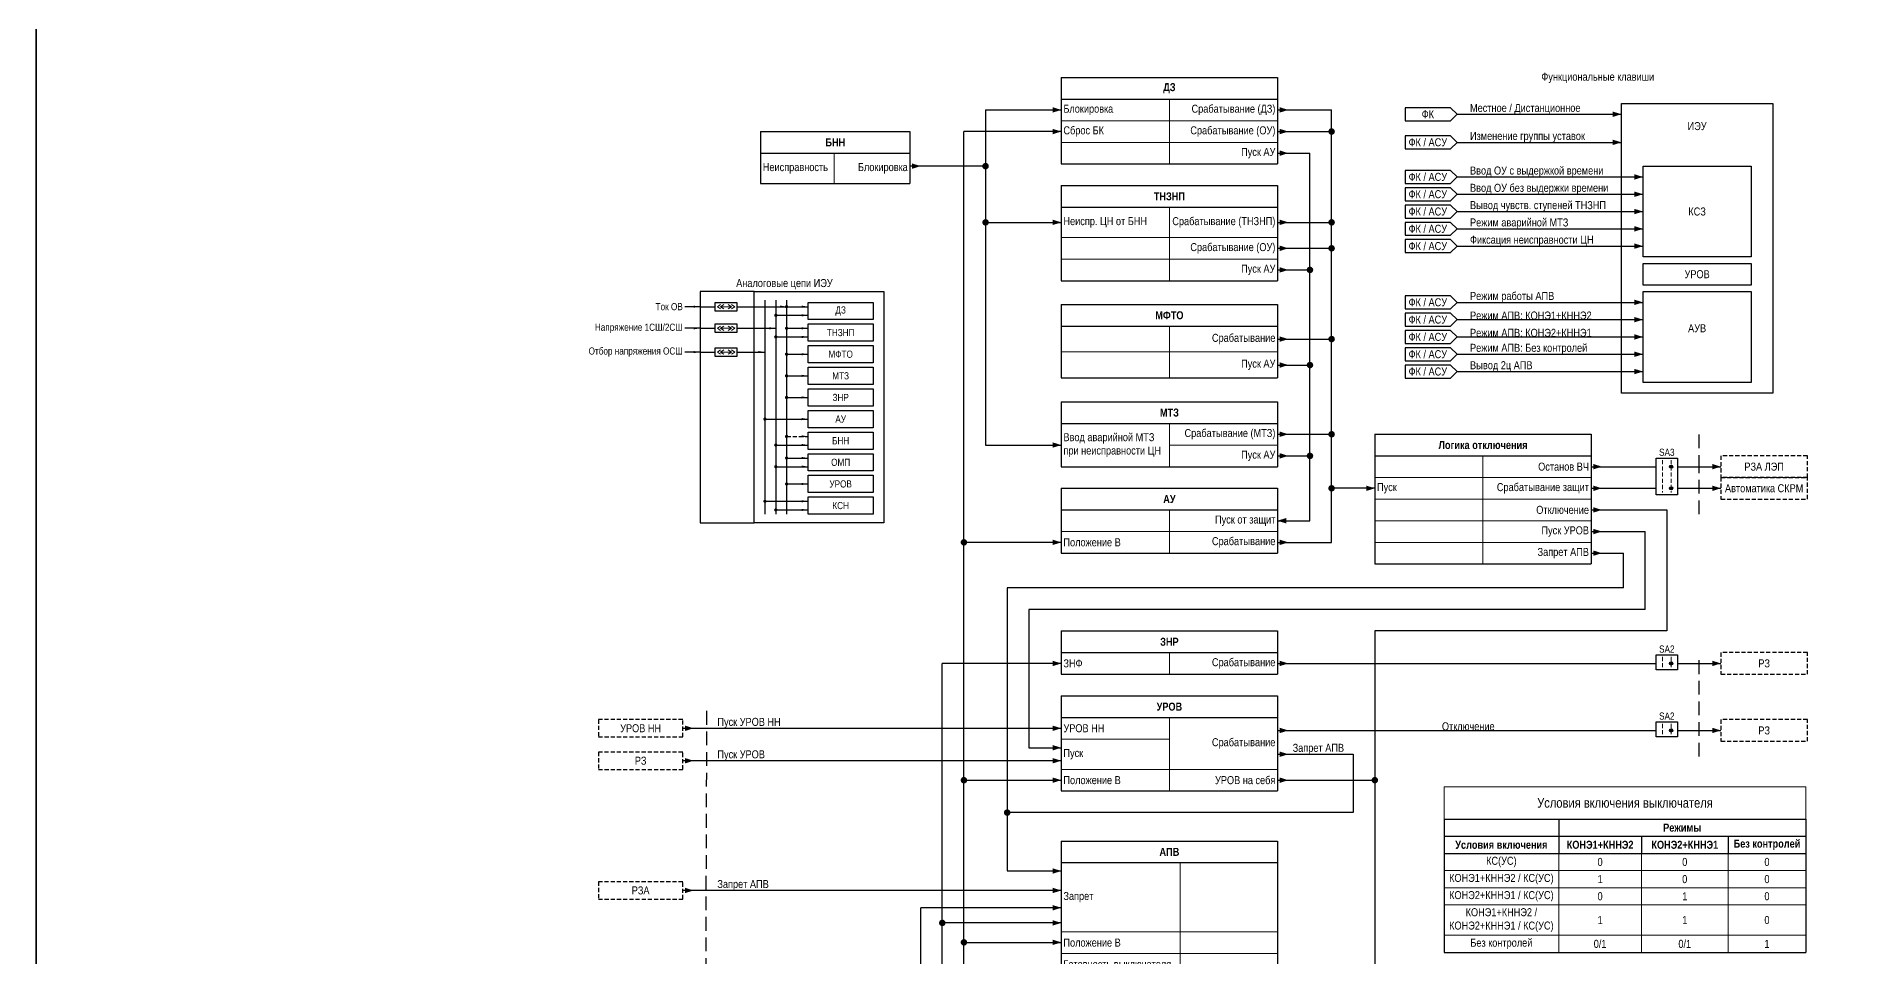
# Model space of a CAD drawing. Header units: millimetres. Extents: x 559 to 4268, y -3459 to 3336.
# Drawn here: x 616 to 1451, y 818 to 1244 of the extents above; entities that cross this region are included whole.
import ezdxf
from ezdxf.enums import TextEntityAlignment as Align

# ---------------------------------------------------------------- set-up
doc = ezdxf.new("R2010")
doc.units = ezdxf.units.MM
doc.linetypes.add('штриховая2', pattern=[9.525, 6.35, -3.175])
for name, color, linetype, lineweight in [('Основная', 7, 'Continuous', 30), ('Отключение_включение', 1, 'Continuous', 30), ('Тонкая', 7, 'Continuous', 18), ('Цепи внешние', 84, 'Continuous', 30), ('Цепи внутренние', 5, 'Continuous', 30), ('Цепи ТН', 200, 'Continuous', 30), ('Цепи ТТ', 23, 'Continuous', 30), ('Цепь - ФК и АСУ', 132, 'Continuous', 30), ('Штриховая', 7, 'штриховая2', 20)]:
    doc.layers.add(name, color=color, linetype=linetype, lineweight=lineweight)
doc.layers.add('Рамка', color=8, linetype='Continuous', lineweight=35, plot=False)
doc.styles.add('Narrow', font='ARIALN.TTF')
doc.styles.add('Табл дан', font='ARIALN.TTF')
doc.styles.add('Табл загол', font='ARIALNB.TTF')
doc.styles.add('Табл назв', font='ARIALN.TTF')

# ---------------------------------------------------------------- blocks, each defined once
blk = doc.blocks.new('*T56')
at = {"layer": 'Основная', "color": 0, "linetype": 'ByBlock', "lineweight": -2, "transparency": 16777216}
for p, q in [((0, 0), (100, 0)), ((0, 0), (0, -10)), ((100, 0), (100, -10))]:
    blk.add_line(p, q, dxfattribs=at)
at = {"layer": 'Основная', "color": 0, "linetype": 'ByBlock', "lineweight": 30, "transparency": 16777216}
for p, q in [((0, -10), (100, -10)), ((0, -10), (0, -40)), ((100, -10), (100, -40)), ((0, -40), (100, -40))]:
    blk.add_line(p, q, dxfattribs=at)
at = {"layer": 'Основная', "color": 0, "linetype": 'ByBlock', "lineweight": 18, "transparency": 16777216}
for p, q in [((50, -10), (50, -40)), ((0, -20), (100, -20)), ((0, -30), (100, -30))]:
    blk.add_line(p, q, dxfattribs=at)
at = {"layer": 'Основная', "color": 0, "transparency": 16777216, "char_height": 3.7}
for s, insert, width, attachment_point, style in [('{\\C256;ДЗ}', (50, -5), 97, 5, 'Табл загол'), ('{\\C256;Блокировка}', (1, -15), 48, 4, 'Табл дан'), ('Срабатывание (ДЗ)', (99, -15), 48, 6, 'Табл дан'), ('Сброс БК', (1, -25), 48, 4, 'Табл дан'), ('Срабатывание (ОУ)', (99, -25), 48, 6, 'Табл дан'), ('Пуск АУ', (99, -35), 48, 6, 'Табл дан')]:
    blk.add_mtext(s, dxfattribs=dict(at, insert=insert, width=width, attachment_point=attachment_point, style=style))
blk = doc.blocks.new('*T57')
at = {"layer": 'Основная', "color": 0, "linetype": 'ByBlock', "lineweight": -2, "transparency": 16777216}
for p, q in [((0, 0), (100, 0)), ((0, 0), (0, -10)), ((100, 0), (100, -10))]:
    blk.add_line(p, q, dxfattribs=at)
at = {"layer": 'Основная', "color": 0, "linetype": 'ByBlock', "lineweight": 30, "transparency": 16777216}
for p, q in [((0, -10), (100, -10)), ((0, -10), (0, -44)), ((100, -10), (100, -44)), ((0, -44), (100, -44))]:
    blk.add_line(p, q, dxfattribs=at)
at = {"layer": 'Основная', "color": 0, "linetype": 'ByBlock', "lineweight": 18, "transparency": 16777216}
for p, q in [((50, -10), (50, -44)), ((0, -24), (100, -24)), ((0, -34), (100, -34))]:
    blk.add_line(p, q, dxfattribs=at)
at = {"layer": 'Основная', "color": 0, "transparency": 16777216, "char_height": 3.7}
for s, insert, width, attachment_point, style in [('{\\C256;ТНЗНП}', (50, -5), 97, 5, 'Табл загол'), ('{\\C256;Неиспр. ЦН от БНН}', (1, -17), 48, 4, 'Табл дан'), ('Срабатывание ({\\C256;ТНЗНП)}', (99, -17), 48, 6, 'Табл дан'), ('Срабатывание (ОУ)', (99, -29), 48, 6, 'Табл дан'), ('Пуск АУ', (99, -39), 48, 6, 'Табл дан')]:
    blk.add_mtext(s, dxfattribs=dict(at, insert=insert, width=width, attachment_point=attachment_point, style=style))
blk = doc.blocks.new('*T54')
at = {"layer": 'Основная', "color": 0, "linetype": 'ByBlock', "lineweight": -2, "transparency": 16777216}
for p, q in [((0, 0), (100, 0)), ((0, 0), (0, -10)), ((100, 0), (100, -10))]:
    blk.add_line(p, q, dxfattribs=at)
at = {"layer": 'Основная', "color": 0, "linetype": 'ByBlock', "lineweight": 30, "transparency": 16777216}
for p, q in [((0, -10), (100, -10)), ((0, -10), (0, -33.86)), ((100, -10), (100, -33.86)), ((0, -33.86), (100, -33.86))]:
    blk.add_line(p, q, dxfattribs=at)
at = {"layer": 'Основная', "color": 0, "linetype": 'ByBlock', "lineweight": 18, "transparency": 16777216}
for p, q in [((50, -10), (50, -33.86)), ((0, -21.93), (100, -21.93))]:
    blk.add_line(p, q, dxfattribs=at)
at = {"layer": 'Основная', "color": 0, "transparency": 16777216, "char_height": 3.7}
for s, insert, width, attachment_point, style in [('{\\C256;МФТО}', (50, -5), 97, 5, 'Табл загол'), ('Срабатывание ', (99, -15.97), 48, 6, 'Табл дан'), ('Пуск АУ', (99, -27.9), 48, 6, 'Табл дан')]:
    blk.add_mtext(s, dxfattribs=dict(at, insert=insert, width=width, attachment_point=attachment_point, style=style))
blk = doc.blocks.new('*T55')
at = {"layer": 'Основная', "color": 0, "linetype": 'ByBlock', "lineweight": -2, "transparency": 16777216}
for p, q in [((0, 0), (100, 0)), ((0, 0), (0, -10)), ((100, 0), (100, -10))]:
    blk.add_line(p, q, dxfattribs=at)
at = {"layer": 'Основная', "color": 0, "linetype": 'ByBlock', "lineweight": 30, "transparency": 16777216}
for p, q in [((0, -10), (100, -10)), ((0, -10), (0, -30)), ((100, -10), (100, -30)), ((0, -30), (100, -30))]:
    blk.add_line(p, q, dxfattribs=at)
at = {"layer": 'Основная', "color": 0, "linetype": 'ByBlock', "lineweight": 18, "transparency": 16777216}
for p, q in [((50, -10), (50, -30)), ((50, -20), (100, -20))]:
    blk.add_line(p, q, dxfattribs=at)
at = {"layer": 'Основная', "color": 0, "transparency": 16777216, "char_height": 3.7}
for s, insert, width, attachment_point, style in [('{\\C256;МТЗ}', (50, -5), 97, 5, 'Табл загол'), ('Ввод аварийной МТЗ при неисправности ЦН', (1, -20), 48, 4, 'Табл дан'), ('Срабатывание (МТЗ)', (99, -15), 48, 6, 'Табл дан'), ('Пуск АУ', (99, -25), 48, 6, 'Табл дан')]:
    blk.add_mtext(s, dxfattribs=dict(at, insert=insert, width=width, attachment_point=attachment_point, style=style))
blk = doc.blocks.new('Point')
at = {"layer": 'Основная', "color": 0, "const_width": 1.5}
blk.add_lwpolyline([(-0.75, 0, 1), (0.75, 0, 1)], format="xyb", close=True, dxfattribs=at)
blk = doc.blocks.new('*T59')
at = {"layer": 'Основная', "color": 0, "linetype": 'ByBlock', "lineweight": -2, "transparency": 16777216}
for p, q in [((0, 0), (100, 0)), ((0, 0), (0, -10)), ((100, 0), (100, -10))]:
    blk.add_line(p, q, dxfattribs=at)
at = {"layer": 'Основная', "color": 0, "linetype": 'ByBlock', "lineweight": 30, "transparency": 16777216}
for p, q in [((0, -10), (100, -10)), ((0, -10), (0, -82)), ((100, -10), (100, -82)), ((0, -82), (100, -82))]:
    blk.add_line(p, q, dxfattribs=at)
at = {"layer": 'Основная', "color": 0, "linetype": 'ByBlock', "lineweight": 18, "transparency": 16777216}
for p, q in [((55, -10), (55, -82)), ((0, -42), (100, -42)), ((0, -52), (100, -52)), ((0, -62), (100, -62)), ((0, -72), (100, -72))]:
    blk.add_line(p, q, dxfattribs=at)
at = {"layer": 'Основная', "color": 0, "transparency": 16777216, "char_height": 3.7}
for s, insert, width, attachment_point, style in [('{\\C256;АПВ}', (50, -5), 97, 5, 'Табл загол'), ('Запрет', (1, -26), 53, 4, 'Табл дан'), ('Положение В', (1, -47), 53, 4, 'Табл дан'), ('Готовность выключателя', (1, -57), 53, 4, 'Табл дан'), ('Пуск АПВ', (1, -67), 53, 4, 'Табл дан'), ('Разрешение включения', (1, -77), 53, 4, 'Табл дан'), ('Включить', (99, -77), 43, 6, 'Табл дан')]:
    blk.add_mtext(s, dxfattribs=dict(at, insert=insert, width=width, attachment_point=attachment_point, style=style))
blk = doc.blocks.new('*T60')
at = {"layer": 'Основная', "color": 0, "linetype": 'ByBlock', "lineweight": -2, "transparency": 16777216}
for p, q in [((0, 0), (100, 0)), ((0, 0), (0, -10)), ((100, 0), (100, -10))]:
    blk.add_line(p, q, dxfattribs=at)
at = {"layer": 'Основная', "color": 0, "linetype": 'ByBlock', "lineweight": 30, "transparency": 16777216}
for p, q in [((0, -10), (100, -10)), ((0, -10), (0, -44)), ((100, -10), (100, -44)), ((0, -44), (100, -44))]:
    blk.add_line(p, q, dxfattribs=at)
at = {"layer": 'Основная', "color": 0, "linetype": 'ByBlock', "lineweight": 18, "transparency": 16777216}
for p, q in [((50, -10), (50, -44)), ((0, -20), (50, -20)), ((0, -34), (100, -34))]:
    blk.add_line(p, q, dxfattribs=at)
at = {"layer": 'Основная', "color": 0, "transparency": 16777216, "char_height": 3.7}
for s, insert, width, attachment_point, style in [('{\\C256;УРОВ}', (50, -5), 97, 5, 'Табл загол'), ('УРОВ НН', (1, -15), 48, 4, 'Табл дан'), ('{\\C256;Пуск}', (1, -27), 48, 4, 'Табл дан'), ('Срабатывание', (99, -22), 48, 6, 'Табл дан'), ('Положение В', (1, -39), 48, 4, 'Табл дан'), ('УРОВ на себя', (99, -39), 48, 6, 'Табл дан')]:
    blk.add_mtext(s, dxfattribs=dict(at, insert=insert, width=width, attachment_point=attachment_point, style=style))
blk = doc.blocks.new('*T58')
at = {"layer": 'Defpoints', "color": 8, "linetype": 'ByBlock', "lineweight": 0, "transparency": 16777216}
for p, q in [((0, 0), (167.3, 0)), ((0, 0), (0, -15)), ((167.3, 0), (167.3, -15))]:
    blk.add_line(p, q, dxfattribs=at)
at = {"layer": 'Основная', "color": 0, "linetype": 'ByBlock', "lineweight": -2, "transparency": 16777216}
for p, q in [((0, -15), (167.3, -15)), ((0, -15), (0, -30.87)), ((53, -15), (53, -30.87)), ((167.3, -15), (167.3, -30.87)), ((0, -22.93), (167.3, -22.93)), ((91.3, -22.93), (91.3, -30.87)), ((131.3, -22.93), (131.3, -30.87))]:
    blk.add_line(p, q, dxfattribs=at)
at = {"layer": 'Основная', "color": 0, "linetype": 'ByBlock', "lineweight": 30, "transparency": 16777216}
for p, q in [((0, -30.87), (167.3, -30.87)), ((0, -30.87), (0, -76.69)), ((167.3, -30.87), (167.3, -76.69)), ((0, -76.69), (167.3, -76.69))]:
    blk.add_line(p, q, dxfattribs=at)
at = {"layer": 'Основная', "color": 0, "linetype": 'ByBlock', "lineweight": 18, "transparency": 16777216}
for p, q in [((53, -30.87), (53, -76.69)), ((91.3, -30.87), (91.3, -76.69)), ((131.3, -30.87), (131.3, -76.69)), ((0, -38.8), (167.3, -38.8)), ((0, -46.73), (167.3, -46.73)), ((0, -54.67), (167.3, -54.67)), ((0, -68.75), (167.3, -68.75))]:
    blk.add_line(p, q, dxfattribs=at)
at = {"layer": 'Основная', "color": 0, "transparency": 16777216, "attachment_point": 5}
for s, insert, char_height, width, style in [('Условия включения выключателя', (83.65, -7.5), 4.5, 164.3, 'Табл назв'), ('Условия включения', (26.5, -26.9), 3.7, 50, 'Табл загол'), ('КОНЭ1+КННЭ2', (72.15, -26.9), 3.7, 35.3, 'Табл загол'), ('КОНЭ2+КННЭ1', (111.3, -26.9), 3.7, 37, 'Табл загол'), ('Режимы', (110.15, -18.97), 3.7, 111.3, 'Табл загол'), ('{\\C256;Без контролей}', (149.3, -26.9), 3.7, 33, 'Табл загол'), ('КС(УС)', (26.5, -34.83), 3.7, 51, 'Табл дан'), ('0', (72.15, -34.83), 3.7, 36.3, 'Табл дан'), ('0', (111.3, -34.83), 3.7, 38, 'Табл дан'), ('0', (149.3, -34.83), 3.7, 34, 'Табл дан'), ('КОНЭ1+КННЭ2 / КС(УС)', (26.5, -42.77), 3.7, 51, 'Табл дан'), ('1', (72.15, -42.77), 3.7, 36.3, 'Табл дан'), ('0', (111.3, -42.77), 3.7, 38, 'Табл дан'), ('0', (149.3, -42.77), 3.7, 34, 'Табл дан'), ('КОНЭ2+КННЭ1 / КС(УС)', (26.5, -50.7), 3.7, 51, 'Табл дан'), ('0', (72.15, -50.7), 3.7, 36.3, 'Табл дан'), ('1', (111.3, -50.7), 3.7, 38, 'Табл дан'), ('0', (149.3, -50.7), 3.7, 34, 'Табл дан'), ('КОНЭ1+КННЭ2 / КОНЭ2+КННЭ1 / КС(УС)', (26.5, -61.71), 3.7, 51, 'Табл дан'), ('1', (72.15, -61.71), 3.7, 36.3, 'Табл дан'), ('1', (111.3, -61.71), 3.7, 38, 'Табл дан'), ('0', (149.3, -61.71), 3.7, 34, 'Табл дан'), ('Без контролей', (26.5, -72.72), 3.7, 51, 'Табл дан'), ('\\A1;{\\H1x;0/1}', (72.15, -72.72), 3.7, 36.3, 'Табл дан'), ('\\A1;{\\H1x;0/1}', (111.3, -72.72), 3.7, 38, 'Табл дан'), ('1', (149.3, -72.72), 3.7, 34, 'Табл дан')]:
    blk.add_mtext(s, dxfattribs=dict(at, insert=insert, char_height=char_height, width=width, style=style))
blk = doc.blocks.new('*T61')
at = {"layer": 'Основная', "color": 0, "linetype": 'ByBlock', "lineweight": -2, "transparency": 16777216}
for p, q in [((0, 0), (100, 0)), ((0, 0), (0, -10)), ((100, 0), (100, -10))]:
    blk.add_line(p, q, dxfattribs=at)
at = {"layer": 'Основная', "color": 0, "linetype": 'ByBlock', "lineweight": 30, "transparency": 16777216}
for p, q in [((0, -10), (100, -10)), ((0, -10), (0, -60)), ((100, -10), (100, -60)), ((0, -60), (100, -60))]:
    blk.add_line(p, q, dxfattribs=at)
at = {"layer": 'Основная', "color": 0, "linetype": 'ByBlock', "lineweight": 18, "transparency": 16777216}
for p, q in [((50, -10), (50, -60)), ((0, -20), (100, -20)), ((0, -30), (100, -30)), ((0, -40), (100, -40)), ((0, -50), (100, -50))]:
    blk.add_line(p, q, dxfattribs=at)
at = {"layer": 'Основная', "color": 0, "transparency": 16777216, "char_height": 3.7}
for s, insert, width, attachment_point, style in [('{\\C256;Логика отключения}', (50, -5), 97, 5, 'Табл загол'), ('Останов ВЧ', (99, -15), 48, 6, 'Табл дан'), ('Пуск', (1, -25), 48, 4, 'Табл дан'), ('Срабатывание защит', (99, -25), 48, 6, 'Табл дан'), ('Отключение', (99, -35), 48, 6, 'Табл дан'), ('Пуск УРОВ', (99, -45), 48, 6, 'Табл дан'), ('Запрет АПВ', (99, -55), 48, 6, 'Табл дан')]:
    blk.add_mtext(s, dxfattribs=dict(at, insert=insert, width=width, attachment_point=attachment_point, style=style))
blk = doc.blocks.new('*T104')
at = {"layer": 'Основная', "color": 0, "linetype": 'ByBlock', "lineweight": -2, "transparency": 16777216}
for p, q in [((0, 0), (69, 0)), ((0, 0), (0, -10)), ((69, 0), (69, -10))]:
    blk.add_line(p, q, dxfattribs=at)
at = {"layer": 'Основная', "color": 0, "linetype": 'ByBlock', "lineweight": 30, "transparency": 16777216}
for p, q in [((0, -10), (69, -10)), ((0, -10), (0, -24)), ((69, -10), (69, -24)), ((0, -24), (69, -24))]:
    blk.add_line(p, q, dxfattribs=at)
at = {"layer": 'Основная', "color": 0, "linetype": 'ByBlock', "lineweight": 18, "transparency": 16777216}
blk.add_line((34, -10), (34, -24), dxfattribs=at)
at = {"layer": 'Основная', "color": 0, "transparency": 16777216, "char_height": 3.7}
for s, insert, width, attachment_point, style in [('{\\C256;БНН}', (34.5, -5), 66, 5, 'Табл загол'), ('Неисправность', (1, -17), 32, 4, 'Табл дан'), ('Блокировка', (68, -17), 33, 6, 'Табл дан')]:
    blk.add_mtext(s, dxfattribs=dict(at, insert=insert, width=width, attachment_point=attachment_point, style=style))
blk = doc.blocks.new('*T117')
at = {"layer": 'Основная', "color": 0, "linetype": 'ByBlock', "lineweight": -2, "transparency": 16777216}
for p, q in [((0, 0), (100, 0)), ((0, 0), (0, -10)), ((100, 0), (100, -10))]:
    blk.add_line(p, q, dxfattribs=at)
at = {"layer": 'Основная', "color": 0, "linetype": 'ByBlock', "lineweight": 30, "transparency": 16777216}
for p, q in [((0, -10), (100, -10)), ((0, -10), (0, -30)), ((100, -10), (100, -30)), ((0, -30), (100, -30))]:
    blk.add_line(p, q, dxfattribs=at)
at = {"layer": 'Основная', "color": 0, "linetype": 'ByBlock', "lineweight": 18, "transparency": 16777216}
for p, q in [((50, -10), (50, -30)), ((0, -20), (100, -20))]:
    blk.add_line(p, q, dxfattribs=at)
at = {"layer": 'Основная', "color": 0, "transparency": 16777216, "char_height": 3.7}
for s, insert, width, attachment_point, style in [('{\\C256;АУ}', (50, -5), 97, 5, 'Табл загол'), ('Пуск от защит', (99, -15), 48, 6, 'Табл дан'), ('Положение В', (1, -25), 48, 4, 'Табл дан'), ('Срабатывание', (99, -25), 48, 6, 'Табл дан')]:
    blk.add_mtext(s, dxfattribs=dict(at, insert=insert, width=width, attachment_point=attachment_point, style=style))
blk = doc.blocks.new('*T118')
at = {"layer": 'Основная', "color": 0, "linetype": 'ByBlock', "lineweight": -2, "transparency": 16777216}
for p, q in [((0, 0), (100, 0)), ((0, 0), (0, -10)), ((100, 0), (100, -10))]:
    blk.add_line(p, q, dxfattribs=at)
at = {"layer": 'Основная', "color": 0, "linetype": 'ByBlock', "lineweight": 30, "transparency": 16777216}
for p, q in [((0, -10), (100, -10)), ((0, -10), (0, -20)), ((100, -10), (100, -20)), ((0, -20), (100, -20))]:
    blk.add_line(p, q, dxfattribs=at)
at = {"layer": 'Основная', "color": 0, "linetype": 'ByBlock', "lineweight": 18, "transparency": 16777216}
blk.add_line((50, -10), (50, -20), dxfattribs=at)
at = {"layer": 'Основная', "color": 0, "transparency": 16777216, "char_height": 3.7}
for s, insert, width, attachment_point, style in [('{\\C256;ЗНР}', (50, -5), 97, 5, 'Табл загол'), ('ЗНФ', (1, -15), 48, 4, 'Табл дан'), ('Срабатывание', (99, -15), 48, 6, 'Табл дан')]:
    blk.add_mtext(s, dxfattribs=dict(at, insert=insert, width=width, attachment_point=attachment_point, style=style))

msp = doc.modelspace()

# ---------------------------------------------------------------- hatches: boundary and pattern name
at = {"layer": 'Тонкая', "lineweight": 25, "ltscale": 0.25}
h = msp.add_hatch(color=256, dxfattribs=at)
edge = h.paths.add_edge_path()
edge.add_arc((1372, 1045), 0.75, 0, 360)
h = msp.add_hatch(color=256, dxfattribs=at)
edge = h.paths.add_edge_path()
edge.add_arc((1372, 1035), 0.75, 0, 360)
h = msp.add_hatch(color=256, dxfattribs=at)
edge = h.paths.add_edge_path()
edge.add_arc((1372, 954), 0.75, 0, 360)
h = msp.add_hatch(color=256, dxfattribs=at)
edge = h.paths.add_edge_path()
edge.add_arc((1372, 923), 0.75, 0, 360)

# ---------------------------------------------------------------- linework, layer by layer
at = {"layer": 'Основная'}
for points in [[(1349, 1213), (1419, 1213), (1419, 1079), (1349, 1079)], [(930, 1121), (940, 1121), (940, 1117), (930, 1117)], [(973, 1121), (1003, 1121), (1003, 1113), (973, 1113)], [(930, 1111), (940, 1111), (940, 1107), (930, 1107)], [(973, 1111), (1003, 1111), (1003, 1103), (973, 1103)], [(930, 1100), (940, 1100), (940, 1096), (930, 1096)], [(973, 1101), (1003, 1101), (1003, 1093), (973, 1093)], [(973, 1091), (1003, 1091), (1003, 1083), (973, 1083)], [(973, 1081), (1003, 1081), (1003, 1073), (973, 1073)], [(973, 1071), (1003, 1071), (1003, 1063), (973, 1063)], [(973, 1061), (1003, 1061), (1003, 1053), (973, 1053)], [(973, 1051), (1003, 1051), (1003, 1043), (973, 1043)], [(1365, 1049), (1375, 1049), (1375, 1032), (1365, 1032)], [(973, 1041), (1003, 1041), (1003, 1033), (973, 1033)], [(973, 1031), (1003, 1031), (1003, 1023), (973, 1023)], [(1365, 958), (1375, 958), (1375, 951), (1365, 951)], [(1365, 927), (1375, 927), (1375, 920), (1365, 920)]]:
    msp.add_lwpolyline(points, close=True, dxfattribs=at)
at = {"layer": 'Основная', "ltscale": 0.3}
for points in [[(1359, 1184), (1409, 1184), (1409, 1142), (1359, 1142)], [(1359, 1139), (1409, 1139), (1409, 1129), (1359, 1129)], [(948, 1126), (1008, 1126), (1008, 1019), (948, 1019)], [(1359, 1126), (1409, 1126), (1409, 1084), (1359, 1084)]]:
    msp.add_lwpolyline(points, close=True, dxfattribs=at)
msp.add_lwpolyline([(948, 1126), (923, 1126), (923, 1019), (948, 1019)], dxfattribs=at)
at = {"layer": 'Отключение_включение', "ltscale": 0.3}
for points in [[(1195, 1210, 0, 2.5, 0), (1191, 1210, 0, 0, 0)], [(1195, 1200, 0, 2.5, 0), (1191, 1200, 0, 0, 0)], [(1195, 1158, 0, 2.5, 0), (1191, 1158, 0, 0, 0)], [(1195, 1146, 0, 2.5, 0), (1191, 1146, 0, 0, 0)], [(1195, 1104, 0, 2.5, 0), (1191, 1104, 0, 0, 0)], [(1195, 1060, 0, 2.5, 0), (1191, 1060, 0, 0, 0)], [(1235, 1035, 0, 2.5, 0), (1231, 1035, 0, 0, 0)], [(1340, 1025, 0, 2.5, 0), (1336, 1025, 0, 0, 0)], [(1195, 1010, 0, 2.5, 0), (1191, 1010, 0, 0, 0)], [(1195, 954, 0, 2.5, 0), (1191, 954, 0, 0, 0)], [(1395, 954, 0, 2.5, 0), (1391, 954, 0, 0, 0)], [(1195, 923, 0, 2.5, 0), (1191, 923, 0, 0, 0)], [(1395, 923, 0, 2.5, 0), (1391, 923, 0, 0, 0)], [(1195, 900, 0, 2.5, 0), (1191, 900, 0, 0, 0)], [(1090, 841, 0, 2.5, 0), (1086, 841, 0, 0, 0)]]:
    msp.add_lwpolyline(points, format="xyseb", dxfattribs=at)
at = {"layer": 'Отключение_включение'}
for points in [[(1190, 1210), (1215, 1210)], [(1190, 1200), (1215, 1200)], [(1370, 1025), (1370, 969)], [(1370, 969), (1235, 969)], [(1235, 969), (1235, 900)], [(1190, 900), (1235, 900)], [(1235, 900), (1235, 640)]]:
    msp.add_lwpolyline(points, dxfattribs=at)
at = {"layer": 'Отключение_включение', "ltscale": 0.3}
for points in [[(1215, 1010), (1215, 1210)], [(1190, 1158), (1215, 1158)], [(1190, 1146), (1215, 1146), (1215, 1146)], [(1190, 1104), (1215, 1104)], [(1190, 1060), (1215, 1060)], [(1235, 1035), (1215, 1035)], [(1335, 1025), (1370, 1025)], [(1190, 1010), (1215, 1010)], [(1190, 954), (1365, 954)], [(1375, 954), (1395, 954)], [(1190, 923), (1365, 923)], [(1375, 923), (1395, 923)], [(1025, 610), (1025, 841)], [(1090, 841), (1025, 841)]]:
    msp.add_lwpolyline(points, dxfattribs=at)
at = {"layer": 'Рамка', "color": 1}
msp.add_lwpolyline([(616, 1843), (1926, 1843), (1926, 244), (616, 244)], close=True, dxfattribs=at)
at = {"layer": 'Тонкая', "ltscale": 0.25}
for p, q in [((931, 1119), (932.5, 1120)), ((932.5, 1119), (934, 1120)), ((937.5, 1119), (936, 1120)), ((939, 1119), (937.5, 1120)), ((932.5, 1118), (931, 1119)), ((934, 1118), (932.5, 1119)), ((936, 1118), (937.5, 1119)), ((937.5, 1118), (939, 1119)), ((931, 1109), (932.5, 1110)), ((932.5, 1108), (931, 1109)), ((932.5, 1109), (934, 1110)), ((934, 1108), (932.5, 1109)), ((937.5, 1109), (936, 1110)), ((936, 1108), (937.5, 1109)), ((939, 1109), (937.5, 1110)), ((937.5, 1108), (939, 1109)), ((931, 1098), (932.5, 1099)), ((932.5, 1097), (931, 1098)), ((932.5, 1098), (934, 1099)), ((934, 1097), (932.5, 1098)), ((937.5, 1098), (936, 1099)), ((936, 1097), (937.5, 1098)), ((939, 1098), (937.5, 1099)), ((937.5, 1097), (939, 1098))]:
    msp.add_line(p, q, dxfattribs=at)
at = {"layer": 'Тонкая'}
for p, q in [((937.5, 1119), (932.5, 1119)), ((937.5, 1109), (932.5, 1109)), ((937.5, 1098), (932.5, 1098))]:
    msp.add_line(p, q, dxfattribs=at)
at = {"layer": 'Тонкая', "lineweight": 25, "ltscale": 0.25}
for centre in [(1372, 1045), (1372, 1035), (1372, 954), (1372, 923)]:
    msp.add_circle(centre, 0.75, dxfattribs=at)
at = {"layer": 'Цепи внешние', "ltscale": 0.3}
for points in [[(1340, 1045, 0, 2.5, 0), (1336, 1045, 0, 0, 0)], [(1395, 1045, 0, 2.5, 0), (1391, 1045, 0, 0, 0)], [(1340, 1035, 0, 2.5, 0), (1336, 1035, 0, 0, 0)], [(1395, 1035, 0, 2.5, 0), (1391, 1035, 0, 0, 0)], [(1090, 954, 0, 2.5, 0), (1086, 954, 0, 0, 0)], [(920, 924, 0, 2.5, 0), (916, 924, 0, 0, 0)], [(1090, 924, 0, 2.5, 0), (1086, 924, 0, 0, 0)], [(920, 909, 0, 2.5, 0), (916, 909, 0, 0, 0)], [(1090, 909, 0, 2.5, 0), (1086, 909, 0, 0, 0)], [(920, 849, 0, 2.5, 0), (916, 849, 0, 0, 0)], [(1090, 849, 0, 2.5, 0), (1086, 849, 0, 0, 0)], [(1090, 834, 0, 2.5, 0), (1086, 834, 0, 0, 0)]]:
    msp.add_lwpolyline(points, format="xyseb", dxfattribs=at)
for points in [[(1335, 1045), (1365, 1045)], [(1375, 1045), (1395, 1045)], [(1335, 1035), (1365, 1035)], [(1375, 1035), (1395, 1035)], [(1090, 954), (1035, 954)], [(1090, 909), (915, 909)], [(1090, 849), (915, 849)], [(1090, 834), (1035, 834)]]:
    msp.add_lwpolyline(points, dxfattribs=at)
at = {"layer": 'Цепи внешние', "linetype": 'штриховая2', "ltscale": 0.3}
for points in [[(1435, 1050), (1395, 1050), (1395, 1040), (1435, 1040)], [(1435, 1040), (1395, 1040), (1395, 1030), (1435, 1030)], [(1435, 959), (1395, 959), (1395, 949), (1435, 949)], [(915, 928), (876, 928), (876, 920), (915, 920)], [(1435, 928), (1395, 928), (1395, 918), (1435, 918)], [(915, 913), (876, 913), (876, 905), (915, 905)], [(915, 853), (876, 853), (876, 845), (915, 845)]]:
    msp.add_lwpolyline(points, close=True, dxfattribs=at)
at = {"layer": 'Цепи внешние'}
for points in [[(1035, 567), (1035, 954)], [(915, 924), (1090, 924)]]:
    msp.add_lwpolyline(points, dxfattribs=at)
at = {"layer": 'Цепи внутренние'}
for points in [[(1055, 1210), (1055, 1055)], [(1055, 1210), (1090, 1210)], [(1190, 1190), (1205, 1190)], [(1055, 1158), (1090, 1158)], [(1190, 1136), (1205, 1136)], [(1055, 1055), (1090, 1055)], [(1360, 979), (1360, 1015)], [(1350, 989), (1350, 1005)], [(1350, 989), (1065, 989)], [(1065, 989), (1065, 885)], [(1360, 979), (1075, 979)], [(1075, 979), (1075, 915)], [(1075, 915), (1090, 915)], [(1225, 912), (1225, 885)], [(1045, 900), (1090, 900)], [(1065, 885), (1065, 858)], [(1225, 885), (1065, 885)], [(1065, 858), (1090, 858)], [(1045, 825), (1090, 825)]]:
    msp.add_lwpolyline(points, dxfattribs=at)
at = {"layer": 'Цепи внутренние', "ltscale": 0.3}
for points in [[(1090, 1210, 0, 2.5, 0), (1086, 1210, 0, 0, 0)], [(1090, 1200, 0, 2.5, 0), (1086, 1200, 0, 0, 0)], [(1195, 1190, 0, 2.5, 0), (1191, 1190, 0, 0, 0)], [(1025, 1184, 0, 2.5, 0), (1021, 1184, 0, 0, 0)], [(1090, 1158, 0, 2.5, 0), (1086, 1158, 0, 0, 0)], [(1195, 1136, 0, 2.5, 0), (1191, 1136, 0, 0, 0)], [(1195, 1092, 0, 2.5, 0), (1191, 1092, 0, 0, 0)], [(1090, 1055, 0, 2.5, 0), (1086, 1055, 0, 0, 0)], [(1195, 1050, 0, 2.5, 0), (1191, 1050, 0, 0, 0)], [(1190, 1020, 0, 2.5, 0), (1194, 1020, 0, 0, 0)], [(1090, 1010, 0, 2.5, 0), (1086, 1010, 0, 0, 0)], [(1340, 1015, 0, 2.5, 0), (1336, 1015, 0, 0, 0)], [(1340, 1005, 0, 2.5, 0), (1336, 1005, 0, 0, 0)], [(1090, 915, 0, 2.5, 0), (1086, 915, 0, 0, 0)], [(1195, 912, 0, 2.5, 0), (1191, 912, 0, 0, 0)], [(1090, 900, 0, 2.5, 0), (1086, 900, 0, 0, 0)], [(1090, 858, 0, 2.5, 0), (1086, 858, 0, 0, 0)], [(1090, 825, 0, 2.5, 0), (1086, 825, 0, 0, 0)]]:
    msp.add_lwpolyline(points, format="xyseb", dxfattribs=at)
for points in [[(1090, 1200), (1045, 1200)], [(1045, 541), (1045, 1200)], [(1205, 1020), (1205, 1020), (1205, 1190)], [(1055, 1184), (1020, 1184)], [(1190, 1092), (1205, 1092)], [(1190, 1050), (1205, 1050)], [(1190, 1020), (1205, 1020)], [(1335, 1015), (1360, 1015)], [(1090, 1010), (1045, 1010)], [(1335, 1005), (1350, 1005)], [(1190, 912), (1225, 912)]]:
    msp.add_lwpolyline(points, dxfattribs=at)
at = {"layer": 'Цепи внутренние', "linetype": 'штриховая2'}
for points in [[(1385, 1044), (1385, 1061)], [(1385, 1023), (1385, 1048)], [(1385, 911), (1385, 958)], [(926, 932), (925, 646)]]:
    msp.add_lwpolyline(points, dxfattribs=at)
at = {"layer": 'Цепи ТН', "ltscale": 0.3}
for points in [[(953, 1122), (953, 1023)], [(958, 1122), (958, 1023)], [(958, 1115), (973, 1115)], [(923, 1109), (916, 1109)], [(923, 1109), (930, 1109)], [(940, 1109), (958, 1109)], [(958, 1105), (973, 1105)], [(923, 1098), (916, 1098)], [(923, 1098), (930, 1098)], [(940, 1098), (953, 1098)], [(953, 1067), (973, 1067)], [(958, 1055), (973, 1055)], [(958, 1045), (973, 1045)], [(953, 1029), (973, 1029)], [(958, 1025), (973, 1025)]]:
    msp.add_lwpolyline(points, dxfattribs=at)
at = {"layer": 'Цепи ТН'}
for points in [[(973, 1115, 0, 1, 0), (970, 1115, 0, 0, 0)], [(923, 1109, 0, 1, 0), (920, 1109, 0, 0, 0)], [(958, 1109, 0, 1, 0), (955, 1109, 0, 0, 0)], [(973, 1105, 0, 1, 0), (970, 1105, 0, 0, 0)], [(923, 1098, 0, 1, 0), (920, 1098, 0, 0, 0)], [(953, 1098, 0, 1, 0), (950, 1098, 0, 0, 0)], [(973, 1067, 0, 1, 0), (970, 1067, 0, 0, 0)], [(973, 1055, 0, 1, 0), (970, 1055, 0, 0, 0)], [(973, 1045, 0, 1, 0), (970, 1045, 0, 0, 0)], [(973, 1029, 0, 1, 0), (970, 1029, 0, 0, 0)], [(973, 1025, 0, 1, 0), (970, 1025, 0, 0, 0)]]:
    msp.add_lwpolyline(points, format="xyseb", dxfattribs=at)
at = {"layer": 'Цепи ТТ'}
for points in [[(923, 1119, 0, 1, 0), (920, 1119, 0, 0, 0)], [(963, 1119, 0, 1, 0), (960, 1119, 0, 0, 0)], [(973, 1119, 0, 1, 0), (970, 1119, 0, 0, 0)], [(973, 1109, 0, 1, 0), (970, 1109, 0, 0, 0)], [(973, 1097, 0, 1, 0), (970, 1097, 0, 0, 0)], [(973, 1087, 0, 1, 0), (970, 1087, 0, 0, 0)], [(973, 1077, 0, 1, 0), (970, 1077, 0, 0, 0)], [(973, 1059, 0, 1, 0), (970, 1059, 0, 0, 0)], [(973, 1049, 0, 1, 0), (970, 1049, 0, 0, 0)], [(973, 1037, 0, 1, 0), (970, 1037, 0, 0, 0)]]:
    msp.add_lwpolyline(points, format="xyseb", dxfattribs=at)
at = {"layer": 'Цепи ТТ', "ltscale": 0.3}
for points in [[(963, 1122), (963, 1023)], [(923, 1119), (916, 1119)], [(923, 1119), (916, 1119)], [(923, 1119), (930, 1119)], [(940, 1119), (963, 1119)], [(963, 1119), (973, 1119)], [(963, 1109), (973, 1109)], [(963, 1097), (973, 1097)], [(963, 1087), (973, 1087)], [(963, 1077), (973, 1077)], [(963, 1049), (973, 1049)], [(963, 1037), (973, 1037)]]:
    msp.add_lwpolyline(points, dxfattribs=at)
at = {"layer": 'Цепи ТТ', "linetype": 'штриховая2', "ltscale": 0.3}
msp.add_lwpolyline([(963, 1059), (973, 1059)], dxfattribs=at)
at = {"layer": 'Цепь - ФК и АСУ', "ltscale": 0.3}
for points in [[(1273, 1208), (1270, 1211), (1249, 1211), (1249, 1205), (1270, 1205), (1273, 1208)], [(1273, 1195), (1270, 1198), (1249, 1198), (1249, 1192), (1270, 1192), (1273, 1195)], [(1273, 1179), (1270, 1182), (1249, 1182), (1249, 1176), (1270, 1176), (1273, 1179)], [(1273, 1171), (1270, 1174), (1249, 1174), (1249, 1168), (1270, 1168), (1273, 1171)], [(1273, 1163), (1270, 1166), (1249, 1166), (1249, 1160), (1270, 1160), (1273, 1163)], [(1273, 1155), (1270, 1158), (1249, 1158), (1249, 1152), (1270, 1152), (1273, 1155)], [(1273, 1147), (1270, 1150), (1249, 1150), (1249, 1144), (1270, 1144), (1273, 1147)], [(1273, 1121), (1270, 1124), (1249, 1124), (1249, 1118), (1270, 1118), (1273, 1121)], [(1273, 1113), (1270, 1116), (1249, 1116), (1249, 1110), (1270, 1110), (1273, 1113)], [(1273, 1105), (1270, 1108), (1249, 1108), (1249, 1102), (1270, 1102), (1273, 1105)], [(1273, 1097), (1270, 1100), (1249, 1100), (1249, 1094), (1270, 1094), (1273, 1097)], [(1273, 1089), (1270, 1092), (1249, 1092), (1249, 1086), (1270, 1086), (1273, 1089)]]:
    msp.add_lwpolyline(points, dxfattribs=at)
at = {"layer": 'Цепь - ФК и АСУ'}
for points in [[(1273, 1208), (1349, 1208)], [(1273, 1195), (1349, 1195)], [(1273, 1179), (1359, 1179)], [(1273, 1171), (1359, 1171)], [(1273, 1163), (1359, 1163)], [(1273, 1155), (1359, 1155)], [(1273, 1147), (1359, 1147)], [(1273, 1121), (1359, 1121)], [(1273, 1113), (1359, 1113)], [(1273, 1105), (1359, 1105)], [(1273, 1097), (1359, 1097)], [(1273, 1089), (1359, 1089)]]:
    msp.add_lwpolyline(points, dxfattribs=at)
at = {"layer": 'Цепь - ФК и АСУ', "ltscale": 0.3}
for points in [[(1349, 1208, 0, 2.5, 0), (1345, 1208, 0, 0, 0)], [(1349, 1195, 0, 2.5, 0), (1345, 1195, 0, 0, 0)], [(1359, 1179, 0, 2.5, 0), (1355, 1179, 0, 0, 0)], [(1359, 1171, 0, 2.5, 0), (1355, 1171, 0, 0, 0)], [(1359, 1163, 0, 2.5, 0), (1355, 1163, 0, 0, 0)], [(1359, 1155, 0, 2.5, 0), (1355, 1155, 0, 0, 0)], [(1359, 1147, 0, 2.5, 0), (1355, 1147, 0, 0, 0)], [(1359, 1121, 0, 2.5, 0), (1355, 1121, 0, 0, 0)], [(1359, 1113, 0, 2.5, 0), (1355, 1113, 0, 0, 0)], [(1359, 1105, 0, 2.5, 0), (1355, 1105, 0, 0, 0)], [(1359, 1097, 0, 2.5, 0), (1355, 1097, 0, 0, 0)], [(1359, 1089, 0, 2.5, 0), (1355, 1089, 0, 0, 0)]]:
    msp.add_lwpolyline(points, format="xyseb", dxfattribs=at)
at = {"layer": 'Штриховая', "ltscale": 0.3}
for p, q in [((1368, 1048), (1368, 1033)), ((1372, 1048), (1372, 1033)), ((1368, 957), (1368, 952)), ((1372, 957), (1372, 952)), ((1368, 926), (1368, 921)), ((1372, 926), (1372, 921))]:
    msp.add_line(p, q, dxfattribs=at)

# ---------------------------------------------------------------- block references
for name, p in [('*T56', (1090, 1225)), ('*T104', (951, 1200)), ('*T57', (1090, 1175)), ('*T54', (1090, 1120)), ('*T55', (1090, 1075)), ('*T61', (1235, 1060)), ('*T117', (1090, 1035)), ('*T118', (1090, 969)), ('*T60', (1090, 939)), ('*T58', (1267, 897)), ('*T59', (1090, 871.86))]:
    msp.add_blockref(name, p)
at = {"layer": 'Отключение_включение'}
for p in [(1215, 1200), (1215, 1158), (1215, 1146), (1215, 1104), (1215, 1060), (1215, 1035), (1235, 900)]:
    msp.add_blockref('Point', p, dxfattribs=at)
at = {"layer": 'Цепи внешние'}
msp.add_blockref('Point', (1035, 834), dxfattribs=at)
at = {"layer": 'Цепи внутренние'}
for p in [(1055, 1184), (1055, 1158), (1205, 1136), (1205, 1092), (1205, 1050), (1045, 1010), (1045, 900), (1065, 885), (1045, 825)]:
    msp.add_blockref('Point', p, dxfattribs=at)
at = {"layer": 'Цепи ТН', "xscale": 0.5, "yscale": 0.5, "zscale": 0.5}
for p in [(958, 1115), (958, 1105), (953, 1067), (958, 1055), (958, 1045), (953, 1029), (958, 1025)]:
    msp.add_blockref('Point', p, dxfattribs=at)
at = {"layer": 'Цепи ТТ', "xscale": 0.5, "yscale": 0.5, "zscale": 0.5}
for p in [(963, 1119), (963, 1109), (963, 1097), (963, 1087), (963, 1077), (963, 1059), (963, 1049), (963, 1037)]:
    msp.add_blockref('Point', p, dxfattribs=at)

# ---------------------------------------------------------------- texts
at = {"layer": 'Основная', "style": 'Narrow'}
for s, p in [('SA3', (1370, 1050)), ('SA2', (1370, 959)), ('SA2', (1370, 928))]:
    msp.add_text(s, height=3.3, dxfattribs=at).set_placement(p, align=Align.CENTER)
for s, insert, char_height, width, attachment_point in [('Функциональные клавиши', (1338.07, 1222.4), 3.7, 94, 8), ('Местное / Дистанционное', (1279, 1208), 3.7, 99, 7), ('ФК', (1259.5, 1208), 3.7, 21, 5), ('ИЭУ', (1384, 1202.5), 3.7, 70, 5), ('ФК / АСУ', (1259.5, 1195), 3.7, 21, 5), ('Изменение группы уставок', (1279, 1195), 3.7, 99, 7), ('ФК / АСУ', (1259.5, 1179), 3.7, 21, 5), ('Ввод ОУ с выдержкой времени', (1279, 1179), 3.7, 99, 7), ('ФК / АСУ', (1259.5, 1171), 3.7, 21, 5), ('Ввод ОУ без выдержки времени', (1279, 1171), 3.7, 99, 7), ('ФК / АСУ', (1259.5, 1163), 3.7, 21, 5), ('Вывод чувств. ступеней ТНЗНП', (1279, 1163), 3.7, 99, 7), ('КСЗ', (1384, 1163), 3.7, 50, 5), ('ФК / АСУ', (1259.5, 1155), 3.7, 21, 5), ('Режим аварийной МТЗ', (1279, 1155), 3.7, 99, 7), ('ФК / АСУ', (1259.5, 1147), 3.7, 21, 5), ('Фиксация неисправности ЦН', (1279, 1147), 3.7, 99, 7), ('Аналоговые цепи ИЭУ', (962, 1127), 3.7, 89, 8), ('УРОВ', (1384, 1134), 3.7, 50, 5), ('Ток ОВ', (915, 1119), 3.3, 71.4983, 6), ('ФК / АСУ', (1259.5, 1121), 3.7, 21, 5), ('Режим работы АПВ', (1279, 1121), 3.7, 99, 7), ('Напряжение 1СШ/2СШ ', (915, 1109), 3.3, 71.4983, 6), ('ДЗ', (988, 1117), 3.3, 30, 5), ('ФК / АСУ', (1259.5, 1113), 3.7, 21, 5), ('Режим АПВ: {\\C0;КОНЭ1+КННЭ2}', (1279, 1113), 3.7, 99, 7), ('ТНЗНП', (988, 1107), 3.3, 30, 5), ('ФК / АСУ', (1259.5, 1105), 3.7, 21, 5), ('Режим АПВ:{\\C0; КОНЭ2+КННЭ1}', (1279, 1105), 3.7, 99, 7), ('АУВ', (1384, 1109), 3.7, 50, 5), ('Отбор напряжения ОСШ', (915, 1098), 3.3, 71.4983, 6), ('МФТО', (988, 1097), 3.3, 30, 5), ('ФК / АСУ', (1259.5, 1097), 3.7, 21, 5), ('Режим АПВ: Без контролей', (1279, 1097), 3.7, 99, 7), ('МТЗ', (988, 1087), 3.3, 30, 5), ('ФК / АСУ', (1259.5, 1089), 3.7, 21, 5), ('Вывод 2ц АПВ', (1279, 1089), 3.7, 99, 7), ('ЗНР', (988, 1077), 3.3, 30, 5), ('АУ', (988, 1067), 3.3, 30, 5), ('БНН', (988, 1057), 3.3, 30, 5), ('ОМП', (988, 1047), 3.3, 30, 5), ('РЗА ЛЭП', (1415, 1045), 3.7, 40, 5), ('УРОВ', (988, 1037), 3.3, 30, 5), ('Автоматика СКРМ', (1415, 1035), 3.7, 40, 5), ('КСН', (988, 1027), 3.3, 30, 5), ('РЗ', (1415, 954), 3.7, 40, 5), ('Пуск УРОВ НН', (931, 924), 3.7, 79, 7), ('УРОВ НН', (895.5, 924), 3.7, 39, 5), ('Отключение', (1266, 923), 3.7, 233, 7), ('РЗ', (1415, 923), 3.7, 40, 5), ('РЗ', (895.5, 909), 3.7, 39, 5), ('Пуск УРОВ', (931, 909), 3.7, 39, 7), ('Запрет АПВ', (1197, 912), 3.7, 109.4917, 7), ('Запрет АПВ', (931, 849), 3.7, 39, 7), ('РЗА', (895.5, 849), 3.7, 39, 5)]:
    msp.add_mtext(s, dxfattribs=dict(at, insert=insert, char_height=char_height, width=width, attachment_point=attachment_point))

doc.saveas('drawing.dxf')
